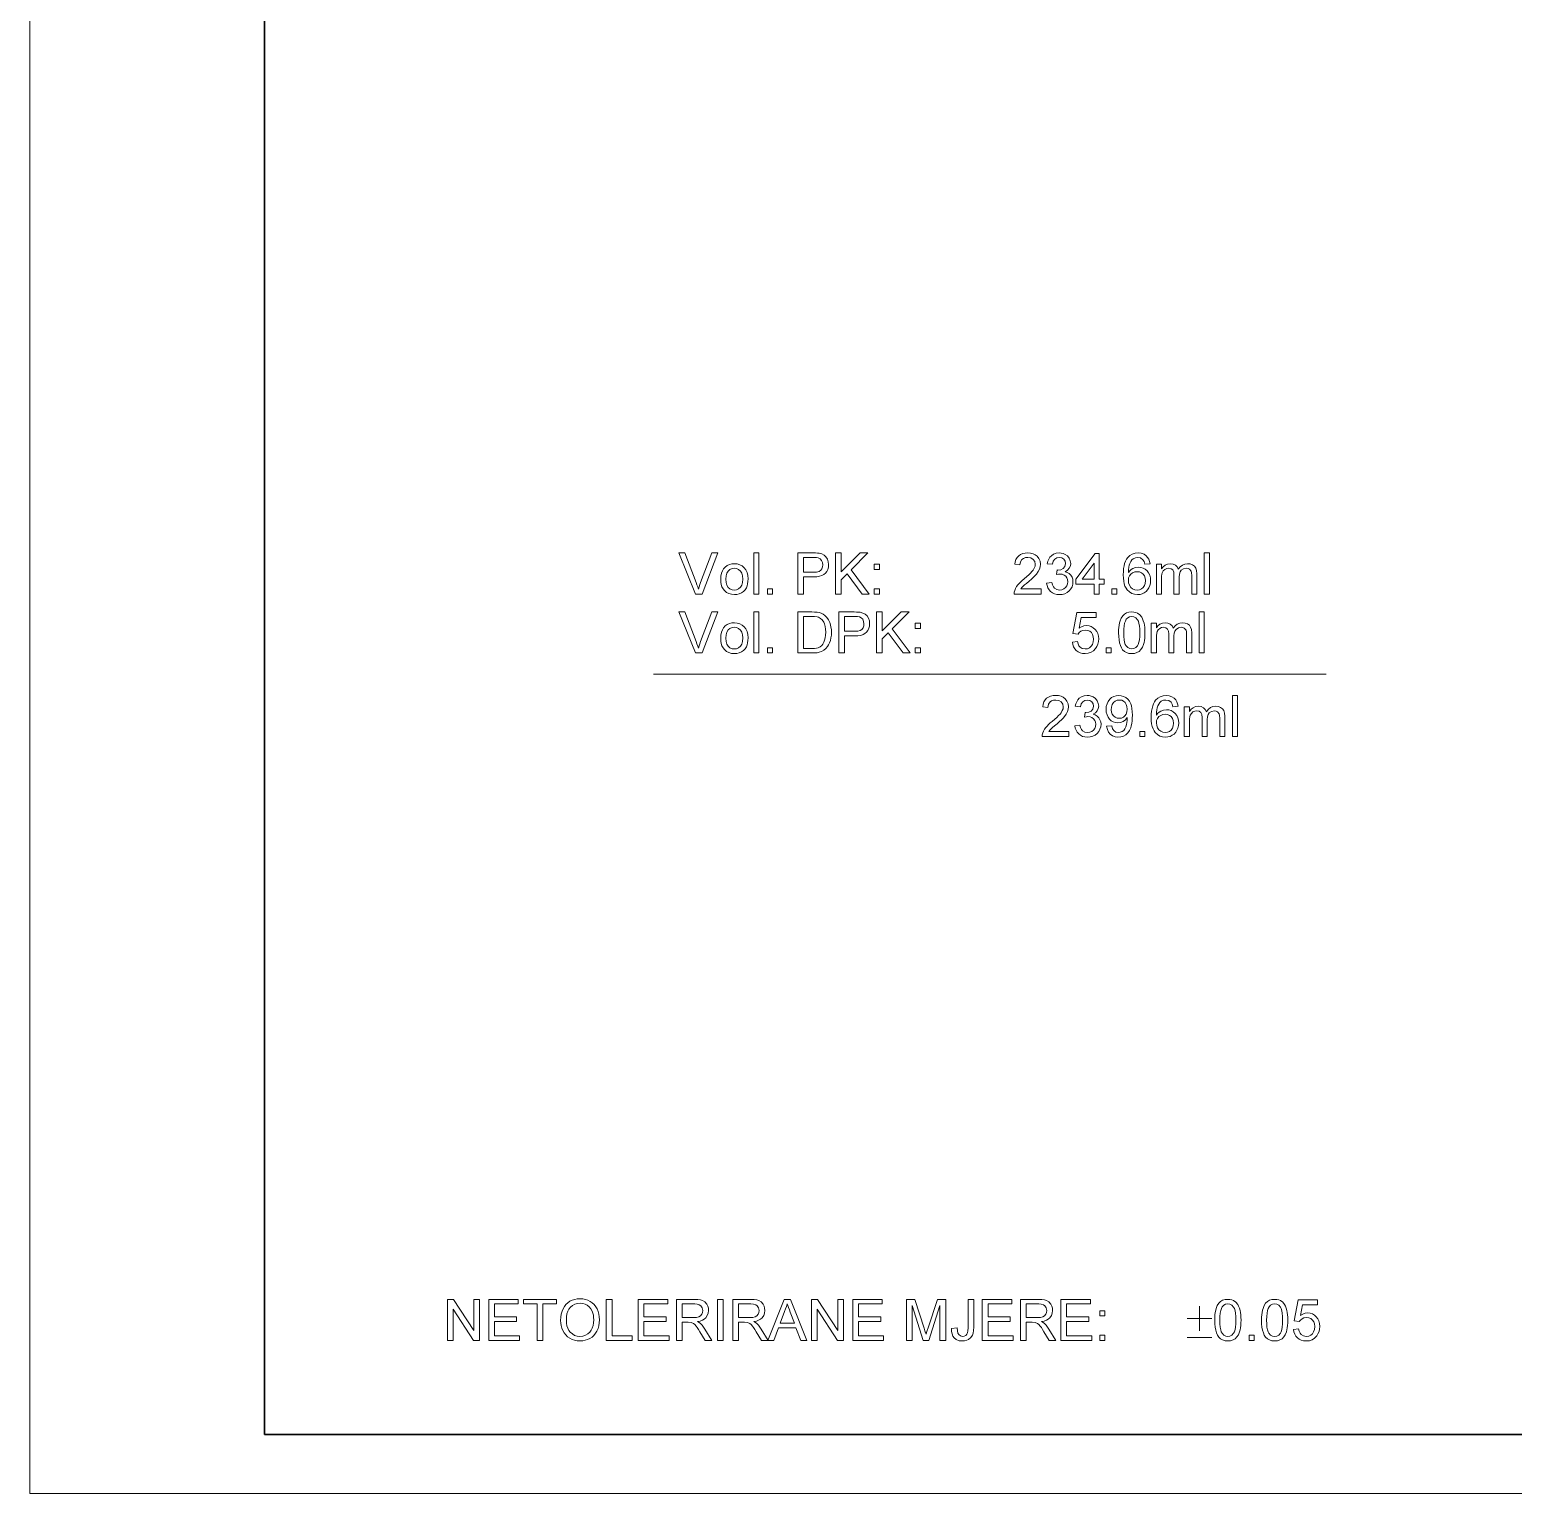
# Model space of a CAD drawing. Extents: x 0 to 297, y 0 to 562.
# Drawn here: x 0 to 126.3, y 0 to 124.6 of the extents above; entities that cross this region are included whole.
import ezdxf

# ---------------------------------------------------------------- set-up
doc = ezdxf.new("R2010")
doc.units = 0

msp = doc.modelspace()

# ---------------------------------------------------------------- linework, layer by layer
at = {"color": 7, "lineweight": 13}
for q in [(0, 420), (297, 0)]:
    msp.add_line((0, 0), q, dxfattribs=at)
at = {"color": 7, "lineweight": 30}
for q in [(20, 415), (292, 5)]:
    msp.add_line((20, 5), q, dxfattribs=at)
at = {"color": 7, "lineweight": 18}
msp.add_line((53.11, 69.75), (110.39, 69.75), dxfattribs=at)
at = {"color": 7, "lineweight": 13}
for points in [[(56.68, 76.58), (55.27, 80.08), (55.79, 80.08), (56.74, 77.56), (56.81, 77.37), (56.88, 77.18), (56.93, 77), (56.99, 77.19), (57.05, 77.38), (57.12, 77.56), (58.08, 80.08), (58.6, 80.08), (57.24, 76.58)], [(61.65, 76.58), (61.65, 80.08), (62.08, 80.08), (62.08, 76.58)], [(65.39, 76.58), (65.39, 80.08), (66.69, 80.08), (66.9, 80.08), (67.07, 80.07), (67.21, 80.05), (67.44, 79.99), (67.63, 79.89), (67.79, 79.75), (67.91, 79.56), (67.99, 79.33), (68.01, 79.09), (68, 78.88), (67.95, 78.68), (67.86, 78.51), (67.74, 78.35), (67.61, 78.24), (67.45, 78.15), (67.25, 78.09), (67.01, 78.05), (66.75, 78.04), (65.88, 78.04), (65.88, 76.58)], [(65.88, 78.43), (66.74, 78.43), (67, 78.45), (67.2, 78.51), (67.35, 78.6), (67.45, 78.73), (67.51, 78.89), (67.53, 79.07), (67.5, 79.28), (67.42, 79.45), (67.3, 79.59), (67.14, 79.66), (66.98, 79.69), (66.73, 79.69), (65.88, 79.69)], [(68.6, 76.58), (68.6, 80.08), (69.08, 80.08), (69.08, 78.46), (70.7, 80.08), (71.37, 80.08), (69.93, 78.64), (71.47, 76.58), (70.87, 76.58), (69.59, 78.3), (69.08, 77.8), (69.08, 76.58)], [(86.1, 77.02), (86.1, 76.58), (83.81, 76.58), (83.82, 76.74), (83.86, 76.89), (83.93, 77.05), (84.02, 77.21), (84.13, 77.36), (84.23, 77.48), (84.36, 77.6), (84.51, 77.74), (84.67, 77.88), (84.88, 78.06), (85.06, 78.22), (85.21, 78.37), (85.33, 78.5), (85.42, 78.61), (85.53, 78.79), (85.59, 78.95), (85.61, 79.12), (85.57, 79.34), (85.43, 79.53), (85.23, 79.65), (84.97, 79.69), (84.78, 79.68), (84.62, 79.62), (84.48, 79.53), (84.35, 79.33), (84.3, 79.06), (83.86, 79.11), (83.9, 79.33), (83.97, 79.53), (84.07, 79.7), (84.2, 79.83), (84.35, 79.94), (84.54, 80.02), (84.74, 80.07), (84.98, 80.08), (85.21, 80.07), (85.42, 80.01), (85.6, 79.93), (85.76, 79.81), (85.92, 79.61), (86.02, 79.38), (86.05, 79.12), (86.03, 78.91), (85.97, 78.71), (85.87, 78.5), (85.71, 78.28), (85.6, 78.16), (85.46, 78.02), (85.29, 77.86), (85.08, 77.68), (84.86, 77.49), (84.69, 77.35), (84.58, 77.25), (84.47, 77.13), (84.38, 77.02)], [(86.58, 77.51), (87.02, 77.56), (87.08, 77.35), (87.16, 77.19), (87.25, 77.07), (87.44, 76.96), (87.68, 76.92), (87.88, 76.95), (88.05, 77.01), (88.19, 77.13), (88.3, 77.27), (88.36, 77.44), (88.38, 77.63), (88.36, 77.81), (88.3, 77.96), (88.2, 78.1), (88.06, 78.2), (87.9, 78.26), (87.72, 78.28), (87.59, 78.27), (87.43, 78.24), (87.47, 78.63), (87.54, 78.62), (87.78, 78.65), (87.99, 78.76), (88.14, 78.93), (88.19, 79.18), (88.15, 79.38), (88.04, 79.55), (87.87, 79.66), (87.66, 79.69), (87.44, 79.66), (87.27, 79.55), (87.14, 79.37), (87.07, 79.11), (86.63, 79.16), (86.68, 79.37), (86.76, 79.55), (86.85, 79.71), (86.98, 79.84), (87.17, 79.98), (87.39, 80.06), (87.64, 80.08), (87.82, 80.07), (87.99, 80.03), (88.15, 79.96), (88.35, 79.82), (88.5, 79.63), (88.59, 79.41), (88.63, 79.18), (88.6, 78.97), (88.5, 78.78), (88.35, 78.61), (88.15, 78.48), (88.34, 78.42), (88.5, 78.32), (88.64, 78.19), (88.74, 78.02), (88.8, 77.84), (88.82, 77.62), (88.8, 77.41), (88.74, 77.2), (88.64, 77.02), (88.49, 76.85), (88.32, 76.71), (88.12, 76.61), (87.91, 76.55), (87.67, 76.53), (87.45, 76.55), (87.26, 76.6), (87.08, 76.69), (86.92, 76.81), (86.79, 76.95), (86.69, 77.12), (86.62, 77.3)], [(90.62, 76.58), (90.62, 77.41), (89.06, 77.41), (89.06, 77.85), (90.72, 80.03), (91.06, 80.03), (91.06, 77.85), (91.49, 77.85), (91.49, 77.41), (91.06, 77.41), (91.06, 76.58)], [(95.38, 79.16), (94.95, 79.11), (94.88, 79.34), (94.78, 79.5), (94.58, 79.65), (94.35, 79.69), (94.15, 79.67), (93.96, 79.59), (93.84, 79.48), (93.74, 79.35), (93.66, 79.19), (93.61, 79.04), (93.57, 78.86), (93.54, 78.65), (93.54, 78.41), (93.65, 78.55), (93.77, 78.66), (93.92, 78.75), (94.15, 78.84), (94.39, 78.87), (94.6, 78.85), (94.79, 78.79), (94.97, 78.69), (95.13, 78.55), (95.26, 78.38), (95.36, 78.19), (95.41, 77.97), (95.43, 77.73), (95.42, 77.52), (95.37, 77.31), (95.29, 77.12), (95.18, 76.95), (95.05, 76.8), (94.89, 76.69), (94.72, 76.6), (94.53, 76.55), (94.32, 76.53), (94.07, 76.56), (93.83, 76.63), (93.62, 76.76), (93.44, 76.93), (93.34, 77.07), (93.25, 77.25), (93.18, 77.45), (93.14, 77.68), (93.11, 77.93), (93.1, 78.22), (93.11, 78.5), (93.13, 78.75), (93.17, 78.98), (93.22, 79.19), (93.29, 79.38), (93.38, 79.54), (93.48, 79.69), (93.66, 79.86), (93.87, 79.98), (94.11, 80.06), (94.37, 80.08), (94.64, 80.06), (94.87, 79.97), (95.06, 79.84), (95.18, 79.7), (95.28, 79.55), (95.34, 79.36)], [(100, 76.58), (100, 80.08), (100.44, 80.08), (100.44, 76.58)], [(58.83, 77.85), (58.84, 78.11), (58.89, 78.35), (58.97, 78.55), (59.07, 78.73), (59.21, 78.88), (59.38, 79), (59.57, 79.09), (59.77, 79.14), (60, 79.16), (60.24, 79.14), (60.46, 79.07), (60.66, 78.97), (60.83, 78.82), (60.98, 78.63), (61.08, 78.42), (61.14, 78.17), (61.16, 77.88), (61.15, 77.65), (61.12, 77.45), (61.08, 77.27), (61.02, 77.12), (60.91, 76.95), (60.77, 76.8), (60.6, 76.69), (60.41, 76.6), (60.21, 76.55), (60, 76.53), (59.75, 76.56), (59.52, 76.62), (59.32, 76.72), (59.15, 76.87), (59.03, 77.02), (58.94, 77.19), (58.88, 77.39), (58.84, 77.6)], [(59.26, 77.85), (59.29, 77.57), (59.36, 77.33), (59.47, 77.15), (59.62, 77.03), (59.8, 76.95), (60, 76.92), (60.19, 76.95), (60.36, 77.03), (60.52, 77.16), (60.63, 77.34), (60.7, 77.57), (60.72, 77.86), (60.7, 78.14), (60.63, 78.36), (60.51, 78.54), (60.36, 78.67), (60.19, 78.75), (60, 78.77), (59.8, 78.75), (59.62, 78.67), (59.47, 78.54), (59.36, 78.36), (59.29, 78.13)], [(71.9, 78.67), (71.9, 79.11), (72.34, 79.11), (72.34, 78.67)], [(90.62, 77.85), (90.62, 79.2), (89.6, 77.85)], [(93.54, 77.74), (93.56, 77.53), (93.64, 77.33), (93.75, 77.15), (93.9, 77.03), (94.08, 76.95), (94.29, 76.92), (94.49, 76.95), (94.66, 77.02), (94.8, 77.14), (94.91, 77.3), (94.97, 77.49), (94.99, 77.72), (94.97, 77.94), (94.91, 78.12), (94.8, 78.28), (94.66, 78.39), (94.48, 78.46), (94.27, 78.48), (94.08, 78.46), (93.9, 78.39), (93.75, 78.28), (93.63, 78.13), (93.56, 77.95)], [(95.92, 76.58), (95.92, 79.11), (96.35, 79.11), (96.35, 78.73), (96.49, 78.91), (96.66, 79.04), (96.87, 79.13), (97.1, 79.16), (97.35, 79.13), (97.55, 79.04), (97.7, 78.89), (97.79, 78.7), (97.96, 78.9), (98.14, 79.04), (98.35, 79.13), (98.58, 79.16), (98.81, 79.14), (99.01, 79.07), (99.16, 78.95), (99.28, 78.79), (99.35, 78.58), (99.37, 78.31), (99.37, 76.58), (98.93, 76.58), (98.93, 78.16), (98.92, 78.38), (98.89, 78.52), (98.74, 78.7), (98.62, 78.75), (98.48, 78.77), (98.24, 78.73), (98.04, 78.6), (97.94, 78.46), (97.88, 78.27), (97.86, 78.03), (97.86, 76.58), (97.42, 76.58), (97.42, 78.21), (97.4, 78.45), (97.32, 78.63), (97.18, 78.74), (96.98, 78.77), (96.81, 78.75), (96.65, 78.68), (96.51, 78.56), (96.42, 78.4), (96.39, 78.26), (96.36, 78.09), (96.35, 77.88), (96.35, 76.58)], [(62.81, 76.58), (62.81, 77.02), (63.25, 77.02), (63.25, 76.58)], [(71.9, 76.58), (71.9, 77.02), (72.34, 77.02), (72.34, 76.58)], [(92.13, 76.58), (92.13, 77.02), (92.56, 77.02), (92.56, 76.58)], [(56.68, 71.56), (55.27, 75.06), (55.79, 75.06), (56.74, 72.54), (56.81, 72.34), (56.88, 72.15), (56.93, 71.97), (56.99, 72.16), (57.05, 72.35), (57.12, 72.54), (58.08, 75.06), (58.6, 75.06), (57.24, 71.56)], [(61.65, 71.56), (61.65, 75.06), (62.08, 75.06), (62.08, 71.56)], [(65.39, 71.56), (65.39, 75.06), (66.58, 75.06), (66.83, 75.05), (67.04, 75.04), (67.2, 75.01), (67.39, 74.95), (67.56, 74.87), (67.71, 74.76), (67.88, 74.59), (68.02, 74.39), (68.12, 74.16), (68.18, 73.97), (68.22, 73.77), (68.25, 73.55), (68.26, 73.33), (68.25, 73.07), (68.22, 72.84), (68.17, 72.62), (68.1, 72.43), (68.02, 72.26), (67.93, 72.11), (67.78, 71.93), (67.61, 71.79), (67.42, 71.69), (67.2, 71.62), (67.03, 71.58), (66.84, 71.56), (66.64, 71.56)], [(65.88, 71.95), (66.6, 71.95), (66.81, 71.95), (66.98, 71.98), (67.13, 72.01), (67.3, 72.09), (67.43, 72.2), (67.53, 72.32), (67.61, 72.47), (67.68, 72.65), (67.73, 72.85), (67.76, 73.08), (67.77, 73.33), (67.76, 73.6), (67.73, 73.83), (67.67, 74.03), (67.6, 74.19), (67.47, 74.37), (67.33, 74.51), (67.17, 74.6), (67.03, 74.64), (66.83, 74.66), (66.59, 74.67), (65.88, 74.67)], [(68.89, 71.56), (68.89, 75.06), (70.19, 75.06), (70.4, 75.05), (70.57, 75.04), (70.71, 75.03), (70.94, 74.96), (71.13, 74.86), (71.29, 74.72), (71.41, 74.53), (71.49, 74.31), (71.51, 74.06), (71.5, 73.85), (71.45, 73.66), (71.36, 73.48), (71.24, 73.32), (71.11, 73.21), (70.95, 73.13), (70.75, 73.06), (70.51, 73.03), (70.25, 73.02), (69.38, 73.02), (69.38, 71.56)], [(69.38, 73.41), (70.24, 73.41), (70.5, 73.42), (70.7, 73.48), (70.85, 73.57), (70.95, 73.7), (71.01, 73.86), (71.03, 74.05), (71, 74.25), (70.92, 74.43), (70.8, 74.56), (70.64, 74.64), (70.48, 74.66), (70.23, 74.67), (69.38, 74.67)], [(72.1, 71.56), (72.1, 75.06), (72.58, 75.06), (72.58, 73.44), (74.2, 75.06), (74.87, 75.06), (73.43, 73.62), (74.97, 71.56), (74.37, 71.56), (73.09, 73.28), (72.58, 72.77), (72.58, 71.56)], [(88.77, 72.48), (89.21, 72.53), (89.25, 72.34), (89.32, 72.18), (89.42, 72.06), (89.61, 71.94), (89.86, 71.9), (90.06, 71.92), (90.24, 72), (90.38, 72.13), (90.49, 72.29), (90.55, 72.5), (90.57, 72.73), (90.55, 72.95), (90.49, 73.14), (90.39, 73.3), (90.25, 73.41), (90.08, 73.48), (89.86, 73.5), (89.66, 73.48), (89.49, 73.41), (89.36, 73.3), (89.26, 73.16), (88.82, 73.21), (89.16, 75.01), (90.81, 75.01), (90.81, 74.57), (89.52, 74.57), (89.35, 73.67), (89.56, 73.79), (89.76, 73.87), (89.98, 73.89), (90.19, 73.87), (90.38, 73.81), (90.55, 73.71), (90.71, 73.57), (90.84, 73.4), (90.93, 73.21), (90.99, 72.99), (91.01, 72.76), (90.99, 72.53), (90.94, 72.31), (90.86, 72.12), (90.74, 71.93), (90.56, 71.75), (90.36, 71.62), (90.12, 71.54), (89.86, 71.51), (89.64, 71.53), (89.44, 71.58), (89.26, 71.66), (89.1, 71.78), (88.97, 71.92), (88.88, 72.09), (88.81, 72.27)], [(92.71, 73.28), (92.71, 73.52), (92.73, 73.74), (92.75, 73.94), (92.79, 74.12), (92.83, 74.29), (92.93, 74.52), (93.06, 74.72), (93.21, 74.87), (93.38, 74.97), (93.59, 75.04), (93.83, 75.06), (94, 75.05), (94.17, 75.01), (94.32, 74.95), (94.52, 74.81), (94.67, 74.62), (94.74, 74.47), (94.81, 74.3), (94.87, 74.1), (94.9, 73.94), (94.93, 73.75), (94.94, 73.53), (94.95, 73.28), (94.94, 73.05), (94.93, 72.83), (94.9, 72.63), (94.87, 72.45), (94.82, 72.28), (94.73, 72.05), (94.6, 71.85), (94.45, 71.7), (94.27, 71.59), (94.06, 71.53), (93.83, 71.51), (93.59, 71.53), (93.38, 71.59), (93.2, 71.7), (93.05, 71.84), (92.94, 72.01), (92.86, 72.21), (92.79, 72.43), (92.75, 72.69), (92.72, 72.97)], [(93.15, 73.28), (93.15, 72.96), (93.18, 72.69), (93.22, 72.47), (93.27, 72.29), (93.34, 72.16), (93.48, 72.02), (93.65, 71.93), (93.83, 71.9), (94.01, 71.93), (94.17, 72.02), (94.31, 72.16), (94.38, 72.29), (94.44, 72.47), (94.48, 72.69), (94.5, 72.96), (94.51, 73.28), (94.5, 73.6), (94.48, 73.86), (94.44, 74.08), (94.39, 74.26), (94.32, 74.39), (94.18, 74.55), (94.01, 74.64), (93.82, 74.67), (93.64, 74.64), (93.48, 74.56), (93.35, 74.43), (93.28, 74.28), (93.22, 74.09), (93.18, 73.87), (93.15, 73.6)], [(99.56, 71.56), (99.56, 75.06), (100, 75.06), (100, 71.56)], [(58.83, 72.82), (58.84, 73.09), (58.89, 73.32), (58.97, 73.53), (59.07, 73.71), (59.21, 73.86), (59.38, 73.98), (59.57, 74.06), (59.77, 74.12), (60, 74.13), (60.24, 74.11), (60.46, 74.05), (60.66, 73.94), (60.83, 73.79), (60.98, 73.61), (61.08, 73.39), (61.14, 73.14), (61.16, 72.86), (61.15, 72.63), (61.12, 72.42), (61.08, 72.25), (61.02, 72.09), (60.91, 71.92), (60.77, 71.78), (60.6, 71.66), (60.41, 71.58), (60.21, 71.53), (60, 71.51), (59.75, 71.53), (59.52, 71.59), (59.32, 71.7), (59.15, 71.85), (59.03, 71.99), (58.94, 72.17), (58.88, 72.36), (58.84, 72.58)], [(59.26, 72.82), (59.29, 72.54), (59.36, 72.31), (59.47, 72.13), (59.62, 72), (59.8, 71.92), (60, 71.9), (60.19, 71.92), (60.36, 72), (60.52, 72.13), (60.63, 72.31), (60.7, 72.55), (60.72, 72.84), (60.7, 73.11), (60.63, 73.34), (60.51, 73.51), (60.36, 73.64), (60.19, 73.72), (60, 73.75), (59.8, 73.72), (59.62, 73.64), (59.47, 73.52), (59.36, 73.34), (59.29, 73.11)], [(75.4, 73.65), (75.4, 74.09), (75.84, 74.09), (75.84, 73.65)], [(95.48, 71.56), (95.48, 74.09), (95.92, 74.09), (95.92, 73.71), (96.05, 73.88), (96.22, 74.02), (96.43, 74.1), (96.66, 74.13), (96.91, 74.1), (97.11, 74.01), (97.26, 73.87), (97.36, 73.67), (97.52, 73.88), (97.7, 74.02), (97.91, 74.11), (98.14, 74.13), (98.38, 74.11), (98.57, 74.04), (98.73, 73.93), (98.84, 73.76), (98.91, 73.55), (98.93, 73.29), (98.93, 71.56), (98.49, 71.56), (98.49, 73.13), (98.48, 73.35), (98.45, 73.5), (98.3, 73.68), (98.18, 73.73), (98.04, 73.75), (97.8, 73.7), (97.6, 73.57), (97.5, 73.43), (97.44, 73.24), (97.42, 73.01), (97.42, 71.56), (96.99, 71.56), (96.99, 73.18), (96.96, 73.43), (96.88, 73.6), (96.74, 73.71), (96.54, 73.75), (96.37, 73.72), (96.21, 73.65), (96.08, 73.54), (95.99, 73.38), (95.95, 73.24), (95.92, 73.06), (95.92, 72.85), (95.92, 71.56)], [(62.81, 71.56), (62.81, 72), (63.25, 72), (63.25, 71.56)], [(75.4, 71.56), (75.4, 72), (75.84, 72), (75.84, 71.56)], [(91.64, 71.56), (91.64, 72), (92.08, 72), (92.08, 71.56)], [(88.48, 64.88), (88.48, 64.44), (86.2, 64.44), (86.21, 64.6), (86.25, 64.75), (86.31, 64.91), (86.4, 65.07), (86.51, 65.22), (86.62, 65.34), (86.74, 65.46), (86.89, 65.6), (87.06, 65.74), (87.27, 65.92), (87.45, 66.08), (87.6, 66.23), (87.72, 66.36), (87.81, 66.47), (87.91, 66.65), (87.98, 66.81), (88, 66.98), (87.95, 67.2), (87.82, 67.39), (87.61, 67.51), (87.35, 67.55), (87.17, 67.54), (87, 67.48), (86.87, 67.39), (86.73, 67.19), (86.68, 66.92), (86.25, 66.97), (86.29, 67.19), (86.35, 67.39), (86.45, 67.56), (86.58, 67.7), (86.74, 67.8), (86.92, 67.88), (87.13, 67.93), (87.36, 67.94), (87.6, 67.93), (87.81, 67.87), (87.99, 67.79), (88.15, 67.67), (88.31, 67.47), (88.4, 67.24), (88.43, 66.98), (88.42, 66.77), (88.36, 66.57), (88.25, 66.36), (88.1, 66.14), (87.99, 66.02), (87.85, 65.88), (87.68, 65.72), (87.47, 65.54), (87.24, 65.35), (87.08, 65.21), (86.97, 65.11), (86.86, 64.99), (86.77, 64.88)], [(88.97, 65.37), (89.41, 65.42), (89.46, 65.21), (89.54, 65.05), (89.64, 64.93), (89.83, 64.82), (90.07, 64.78), (90.27, 64.81), (90.44, 64.87), (90.58, 64.99), (90.68, 65.13), (90.75, 65.3), (90.77, 65.49), (90.75, 65.67), (90.68, 65.82), (90.58, 65.96), (90.44, 66.06), (90.29, 66.12), (90.1, 66.14), (89.97, 66.13), (89.81, 66.1), (89.86, 66.49), (89.92, 66.48), (90.16, 66.51), (90.37, 66.62), (90.52, 66.79), (90.57, 67.04), (90.54, 67.24), (90.43, 67.41), (90.26, 67.52), (90.04, 67.55), (89.83, 67.52), (89.65, 67.41), (89.53, 67.23), (89.46, 66.97), (89.02, 67.02), (89.07, 67.23), (89.14, 67.41), (89.24, 67.57), (89.36, 67.7), (89.55, 67.84), (89.78, 67.92), (90.03, 67.94), (90.21, 67.93), (90.38, 67.89), (90.53, 67.82), (90.74, 67.68), (90.89, 67.49), (90.98, 67.27), (91.01, 67.04), (90.98, 66.83), (90.89, 66.64), (90.74, 66.47), (90.53, 66.34), (90.72, 66.28), (90.89, 66.18), (91.02, 66.05), (91.12, 65.88), (91.19, 65.7), (91.21, 65.49), (91.19, 65.27), (91.12, 65.06), (91.02, 64.88), (90.88, 64.71), (90.71, 64.57), (90.51, 64.47), (90.29, 64.41), (90.05, 64.4), (89.84, 64.41), (89.64, 64.46), (89.47, 64.55), (89.31, 64.67), (89.18, 64.81), (89.08, 64.98), (89.01, 65.16)], [(91.69, 65.32), (92.13, 65.37), (92.2, 65.1), (92.32, 64.92), (92.48, 64.82), (92.68, 64.78), (92.85, 64.81), (93.01, 64.87), (93.15, 64.97), (93.24, 65.09), (93.32, 65.26), (93.38, 65.48), (93.42, 65.64), (93.44, 65.81), (93.44, 65.98), (93.44, 66.07), (93.3, 65.88), (93.1, 65.74), (92.88, 65.64), (92.64, 65.61), (92.44, 65.63), (92.25, 65.69), (92.08, 65.79), (91.93, 65.93), (91.81, 66.1), (91.72, 66.29), (91.66, 66.51), (91.64, 66.76), (91.66, 67.01), (91.72, 67.24), (91.81, 67.44), (91.95, 67.62), (92.11, 67.76), (92.29, 67.86), (92.49, 67.92), (92.71, 67.94), (92.93, 67.92), (93.13, 67.86), (93.32, 67.76), (93.49, 67.62), (93.63, 67.45), (93.74, 67.24), (93.8, 67.05), (93.84, 66.83), (93.87, 66.56), (93.88, 66.26), (93.87, 66.01), (93.86, 65.77), (93.83, 65.56), (93.79, 65.37), (93.74, 65.2), (93.63, 64.96), (93.49, 64.76), (93.31, 64.6), (93.11, 64.49), (92.89, 64.42), (92.65, 64.4), (92.4, 64.42), (92.18, 64.5), (92, 64.64), (91.85, 64.82), (91.75, 65.05)], [(93.44, 66.77), (93.42, 66.99), (93.36, 67.18), (93.26, 67.34), (93.13, 67.46), (92.97, 67.53), (92.78, 67.55), (92.59, 67.53), (92.42, 67.45), (92.28, 67.33), (92.17, 67.16), (92.1, 66.96), (92.08, 66.73), (92.1, 66.53), (92.16, 66.35), (92.27, 66.2), (92.41, 66.09), (92.57, 66.02), (92.77, 66), (92.95, 66.02), (93.11, 66.09), (93.25, 66.2), (93.36, 66.36), (93.42, 66.55)], [(97.77, 67.02), (97.33, 66.97), (97.26, 67.2), (97.17, 67.36), (96.97, 67.51), (96.73, 67.55), (96.53, 67.53), (96.34, 67.45), (96.23, 67.34), (96.13, 67.21), (96.04, 67.05), (95.99, 66.9), (95.95, 66.72), (95.93, 66.51), (95.92, 66.27), (96.03, 66.41), (96.16, 66.53), (96.3, 66.61), (96.53, 66.7), (96.78, 66.73), (96.98, 66.71), (97.18, 66.65), (97.35, 66.55), (97.51, 66.41), (97.65, 66.24), (97.74, 66.05), (97.8, 65.83), (97.82, 65.59), (97.8, 65.38), (97.75, 65.17), (97.67, 64.98), (97.57, 64.81), (97.43, 64.66), (97.28, 64.55), (97.1, 64.46), (96.91, 64.41), (96.71, 64.4), (96.45, 64.42), (96.22, 64.49), (96.01, 64.62), (95.83, 64.79), (95.72, 64.93), (95.64, 65.11), (95.57, 65.31), (95.52, 65.54), (95.49, 65.79), (95.48, 66.08), (95.49, 66.36), (95.51, 66.61), (95.55, 66.84), (95.61, 67.05), (95.68, 67.24), (95.76, 67.4), (95.86, 67.55), (96.04, 67.72), (96.25, 67.84), (96.49, 67.92), (96.76, 67.94), (97.02, 67.92), (97.25, 67.83), (97.45, 67.7), (97.57, 67.56), (97.66, 67.41), (97.73, 67.22)], [(98.3, 64.44), (98.3, 66.97), (98.74, 66.97), (98.74, 66.59), (98.87, 66.77), (99.05, 66.9), (99.25, 66.99), (99.48, 67.02), (99.73, 66.99), (99.93, 66.9), (100.08, 66.75), (100.18, 66.56), (100.34, 66.76), (100.53, 66.91), (100.74, 66.99), (100.97, 67.02), (101.2, 67), (101.39, 66.93), (101.55, 66.81), (101.66, 66.65), (101.73, 66.44), (101.75, 66.17), (101.75, 64.44), (101.32, 64.44), (101.32, 66.02), (101.31, 66.24), (101.27, 66.38), (101.12, 66.56), (101, 66.61), (100.87, 66.63), (100.62, 66.59), (100.42, 66.46), (100.33, 66.32), (100.27, 66.13), (100.25, 65.9), (100.25, 64.44), (99.81, 64.44), (99.81, 66.07), (99.78, 66.31), (99.71, 66.49), (99.57, 66.6), (99.36, 66.63), (99.19, 66.61), (99.03, 66.54), (98.9, 66.42), (98.81, 66.26), (98.77, 66.12), (98.75, 65.95), (98.74, 65.74), (98.74, 64.44)], [(102.39, 64.44), (102.39, 67.94), (102.82, 67.94), (102.82, 64.44)], [(95.92, 65.6), (95.95, 65.39), (96.02, 65.19), (96.14, 65.01), (96.29, 64.89), (96.47, 64.81), (96.68, 64.78), (96.87, 64.81), (97.04, 64.88), (97.18, 65), (97.29, 65.16), (97.36, 65.35), (97.38, 65.58), (97.36, 65.8), (97.29, 65.98), (97.19, 66.14), (97.04, 66.25), (96.87, 66.32), (96.66, 66.34), (96.46, 66.32), (96.29, 66.25), (96.14, 66.14), (96.02, 65.99), (95.94, 65.81)], [(94.51, 64.44), (94.51, 64.88), (94.95, 64.88), (94.95, 64.44)], [(35.58, 13.02), (35.58, 16.52), (36.09, 16.52), (37.81, 13.88), (37.81, 16.52), (38.3, 16.52), (38.3, 13.02), (37.78, 13.02), (36.06, 15.67), (36.06, 13.02)], [(39.08, 13.02), (39.08, 16.52), (41.6, 16.52), (41.6, 16.13), (39.56, 16.13), (39.56, 15.02), (41.46, 15.02), (41.46, 14.63), (39.56, 14.63), (39.56, 13.41), (41.7, 13.41), (41.7, 13.02)], [(43.21, 13.02), (43.21, 16.13), (42.04, 16.13), (42.04, 16.52), (44.86, 16.52), (44.86, 16.13), (43.69, 16.13), (43.69, 13.02)], [(45.2, 14.73), (45.21, 15.01), (45.25, 15.26), (45.32, 15.5), (45.41, 15.71), (45.52, 15.91), (45.66, 16.08), (45.82, 16.23), (46, 16.35), (46.19, 16.45), (46.4, 16.52), (46.62, 16.56), (46.86, 16.57), (47.09, 16.56), (47.31, 16.51), (47.52, 16.44), (47.72, 16.34), (47.9, 16.22), (48.06, 16.07), (48.19, 15.89), (48.3, 15.7), (48.39, 15.49), (48.46, 15.26), (48.49, 15.02), (48.51, 14.77), (48.49, 14.51), (48.45, 14.27), (48.39, 14.04), (48.29, 13.82), (48.18, 13.63), (48.04, 13.45), (47.88, 13.31), (47.69, 13.19), (47.49, 13.1), (47.29, 13.03), (47.08, 12.99), (46.85, 12.98), (46.62, 12.99), (46.39, 13.03), (46.18, 13.11), (45.98, 13.21), (45.8, 13.34), (45.64, 13.49), (45.51, 13.67), (45.4, 13.86), (45.31, 14.07), (45.25, 14.28), (45.21, 14.5)], [(49.09, 13.02), (49.09, 16.52), (49.58, 16.52), (49.58, 13.41), (51.28, 13.41), (51.28, 13.02)], [(51.81, 13.02), (51.81, 16.52), (54.34, 16.52), (54.34, 16.13), (52.3, 16.13), (52.3, 15.02), (54.19, 15.02), (54.19, 14.63), (52.3, 14.63), (52.3, 13.41), (54.44, 13.41), (54.44, 13.02)], [(55.07, 13.02), (55.07, 16.52), (56.6, 16.52), (56.87, 16.51), (57.1, 16.48), (57.28, 16.43), (57.49, 16.3), (57.65, 16.1), (57.73, 15.93), (57.78, 15.76), (57.79, 15.57), (57.77, 15.34), (57.69, 15.13), (57.56, 14.95), (57.43, 14.84), (57.27, 14.74), (57.07, 14.67), (56.85, 14.63), (57, 14.54), (57.12, 14.45), (57.24, 14.32), (57.37, 14.16), (57.49, 13.98), (58.07, 13.02), (57.51, 13.02), (57.06, 13.76), (56.94, 13.95), (56.84, 14.11), (56.74, 14.24), (56.63, 14.39), (56.52, 14.47), (56.32, 14.56), (56.07, 14.58), (55.56, 14.58), (55.56, 13.02)], [(58.55, 13.02), (58.55, 16.52), (59.04, 16.52), (59.04, 13.02)], [(59.87, 13.02), (59.87, 16.52), (61.4, 16.52), (61.67, 16.51), (61.9, 16.48), (62.08, 16.43), (62.29, 16.3), (62.45, 16.1), (62.53, 15.93), (62.57, 15.76), (62.59, 15.57), (62.56, 15.34), (62.49, 15.13), (62.36, 14.95), (62.23, 14.84), (62.06, 14.74), (61.87, 14.67), (61.64, 14.63), (61.8, 14.54), (61.91, 14.45), (62.04, 14.32), (62.17, 14.16), (62.28, 13.98), (62.87, 13.02), (62.31, 13.02), (61.86, 13.76), (61.74, 13.95), (61.63, 14.11), (61.54, 14.24), (61.42, 14.39), (61.32, 14.47), (61.11, 14.56), (60.87, 14.58), (60.35, 14.58), (60.35, 13.02)], [(62.84, 13.02), (64.23, 16.52), (64.76, 16.52), (66.15, 13.02), (65.64, 13.02), (65.24, 14.09), (63.74, 14.09), (63.35, 13.02)], [(66.57, 13.02), (66.57, 16.52), (67.08, 16.52), (68.8, 13.88), (68.8, 16.52), (69.29, 16.52), (69.29, 13.02), (68.77, 13.02), (67.05, 15.67), (67.05, 13.02)], [(70.07, 13.02), (70.07, 16.52), (72.59, 16.52), (72.59, 16.13), (70.55, 16.13), (70.55, 15.02), (72.45, 15.02), (72.45, 14.63), (70.55, 14.63), (70.55, 13.41), (72.69, 13.41), (72.69, 13.02)], [(74.64, 13.02), (74.64, 16.52), (75.36, 16.52), (76.15, 14.06), (76.22, 13.85), (76.27, 13.68), (76.31, 13.54), (76.36, 13.69), (76.42, 13.88), (76.49, 14.1), (77.28, 16.52), (77.99, 16.52), (77.99, 13.02), (77.5, 13.02), (77.5, 15.99), (76.55, 13.02), (76.07, 13.02), (75.12, 15.99), (75.12, 13.02)], [(78.48, 14.04), (78.96, 14.09), (78.98, 13.84), (79.03, 13.65), (79.1, 13.52), (79.24, 13.4), (79.42, 13.36), (79.57, 13.38), (79.69, 13.44), (79.78, 13.54), (79.84, 13.66), (79.88, 13.84), (79.89, 14.1), (79.89, 16.52), (80.37, 16.52), (80.37, 14.15), (80.36, 13.88), (80.33, 13.65), (80.27, 13.47), (80.13, 13.26), (79.94, 13.1), (79.78, 13.03), (79.6, 12.99), (79.4, 12.98), (79.12, 13), (78.89, 13.09), (78.71, 13.24), (78.6, 13.39), (78.53, 13.57), (78.49, 13.79)], [(81.1, 13.02), (81.1, 16.52), (83.63, 16.52), (83.63, 16.13), (81.59, 16.13), (81.59, 15.02), (83.48, 15.02), (83.48, 14.63), (81.59, 14.63), (81.59, 13.41), (83.73, 13.41), (83.73, 13.02)], [(84.36, 13.02), (84.36, 16.52), (85.89, 16.52), (86.16, 16.51), (86.39, 16.48), (86.57, 16.43), (86.78, 16.3), (86.94, 16.1), (87.02, 15.93), (87.07, 15.76), (87.08, 15.57), (87.06, 15.34), (86.98, 15.13), (86.85, 14.95), (86.72, 14.84), (86.56, 14.74), (86.36, 14.67), (86.14, 14.63), (86.29, 14.54), (86.41, 14.45), (86.53, 14.32), (86.66, 14.16), (86.78, 13.98), (87.36, 13.02), (86.8, 13.02), (86.35, 13.76), (86.23, 13.95), (86.13, 14.11), (86.03, 14.24), (85.91, 14.39), (85.81, 14.47), (85.61, 14.56), (85.36, 14.58), (84.84, 14.58), (84.84, 13.02)], [(87.79, 13.02), (87.79, 16.52), (90.32, 16.52), (90.32, 16.13), (88.28, 16.13), (88.28, 15.02), (90.18, 15.02), (90.18, 14.63), (88.28, 14.63), (88.28, 13.41), (90.42, 13.41), (90.42, 13.02)], [(100.89, 14.75), (100.89, 14.99), (100.91, 15.2), (100.93, 15.41), (100.97, 15.59), (101.01, 15.75), (101.11, 15.99), (101.24, 16.18), (101.39, 16.33), (101.56, 16.44), (101.77, 16.5), (102.01, 16.52), (102.18, 16.51), (102.35, 16.47), (102.5, 16.41), (102.7, 16.27), (102.85, 16.09), (102.92, 15.93), (102.99, 15.76), (103.05, 15.57), (103.08, 15.4), (103.11, 15.21), (103.12, 14.99), (103.13, 14.75), (103.12, 14.51), (103.11, 14.29), (103.08, 14.09), (103.05, 13.91), (103, 13.75), (102.91, 13.51), (102.78, 13.32), (102.63, 13.17), (102.45, 13.06), (102.24, 13), (102.01, 12.98), (101.77, 13), (101.56, 13.06), (101.38, 13.16), (101.23, 13.31), (101.12, 13.48), (101.04, 13.67), (100.97, 13.9), (100.93, 14.15), (100.9, 14.44)], [(104.88, 14.75), (104.88, 14.99), (104.9, 15.2), (104.92, 15.41), (104.96, 15.59), (105, 15.75), (105.1, 15.99), (105.22, 16.18), (105.37, 16.33), (105.55, 16.44), (105.76, 16.5), (105.99, 16.52), (106.17, 16.51), (106.34, 16.47), (106.49, 16.41), (106.69, 16.27), (106.83, 16.09), (106.91, 15.93), (106.98, 15.76), (107.03, 15.57), (107.07, 15.4), (107.09, 15.21), (107.11, 14.99), (107.11, 14.75), (107.11, 14.51), (107.09, 14.29), (107.07, 14.09), (107.03, 13.91), (106.99, 13.75), (106.89, 13.51), (106.77, 13.32), (106.62, 13.17), (106.44, 13.06), (106.23, 13), (105.99, 12.98), (105.76, 13), (105.55, 13.06), (105.37, 13.16), (105.21, 13.31), (105.11, 13.48), (105.03, 13.67), (104.96, 13.9), (104.91, 14.15), (104.88, 14.44)], [(107.6, 13.95), (108.03, 14), (108.08, 13.8), (108.15, 13.65), (108.25, 13.52), (108.44, 13.4), (108.68, 13.36), (108.89, 13.39), (109.07, 13.47), (109.21, 13.59), (109.31, 13.76), (109.38, 13.96), (109.4, 14.2), (109.38, 14.42), (109.32, 14.61), (109.22, 14.76), (109.08, 14.88), (108.9, 14.95), (108.69, 14.97), (108.49, 14.94), (108.32, 14.87), (108.19, 14.76), (108.08, 14.63), (107.65, 14.68), (107.99, 16.48), (109.64, 16.48), (109.64, 16.04), (108.35, 16.04), (108.18, 15.13), (108.38, 15.26), (108.59, 15.33), (108.81, 15.36), (109.01, 15.34), (109.2, 15.28), (109.38, 15.18), (109.54, 15.04), (109.67, 14.87), (109.76, 14.68), (109.81, 14.46), (109.83, 14.22), (109.82, 13.99), (109.77, 13.78), (109.68, 13.58), (109.57, 13.4), (109.39, 13.21), (109.18, 13.08), (108.95, 13), (108.68, 12.98), (108.46, 12.99), (108.26, 13.04), (108.09, 13.12), (107.93, 13.24), (107.8, 13.39), (107.7, 13.55), (107.63, 13.74)], [(45.69, 14.72), (45.7, 14.48), (45.74, 14.26), (45.81, 14.06), (45.9, 13.88), (46.02, 13.73), (46.2, 13.57), (46.39, 13.45), (46.61, 13.39), (46.85, 13.36), (47.1, 13.39), (47.32, 13.46), (47.51, 13.57), (47.69, 13.73), (47.81, 13.89), (47.9, 14.07), (47.97, 14.28), (48.01, 14.51), (48.02, 14.77), (48.01, 14.98), (47.99, 15.17), (47.94, 15.35), (47.88, 15.52), (47.77, 15.71), (47.63, 15.88), (47.47, 16.01), (47.28, 16.11), (47.08, 16.16), (46.86, 16.18), (46.63, 16.16), (46.41, 16.1), (46.21, 15.99), (46.03, 15.85), (45.91, 15.69), (45.81, 15.5), (45.74, 15.28), (45.7, 15.02)], [(55.56, 14.97), (56.51, 14.97), (56.78, 14.98), (56.97, 15.03), (57.12, 15.12), (57.22, 15.25), (57.28, 15.4), (57.31, 15.56), (57.26, 15.79), (57.14, 15.97), (57.01, 16.06), (56.83, 16.12), (56.62, 16.13), (55.56, 16.13)], [(60.35, 14.97), (61.31, 14.97), (61.57, 14.98), (61.77, 15.03), (61.91, 15.12), (62.02, 15.25), (62.08, 15.4), (62.1, 15.56), (62.06, 15.79), (61.94, 15.97), (61.81, 16.06), (61.63, 16.12), (61.41, 16.13), (60.35, 16.13)], [(63.89, 14.48), (65.1, 14.48), (64.75, 15.43), (64.68, 15.64), (64.61, 15.82), (64.55, 15.99), (64.49, 16.13), (64.42, 15.92), (64.34, 15.71), (64.26, 15.49)], [(84.84, 14.97), (85.8, 14.97), (86.07, 14.98), (86.26, 15.03), (86.41, 15.12), (86.51, 15.25), (86.57, 15.4), (86.59, 15.56), (86.55, 15.79), (86.43, 15.97), (86.3, 16.06), (86.12, 16.12), (85.91, 16.13), (84.84, 16.13)], [(91.1, 15.11), (91.1, 15.55), (91.54, 15.55), (91.54, 15.11)], [(101.33, 14.75), (101.33, 14.43), (101.36, 14.16), (101.4, 13.93), (101.45, 13.76), (101.52, 13.63), (101.66, 13.48), (101.83, 13.39), (102.01, 13.36), (102.19, 13.39), (102.35, 13.48), (102.49, 13.63), (102.56, 13.76), (102.62, 13.94), (102.66, 14.16), (102.68, 14.43), (102.69, 14.75), (102.68, 15.06), (102.66, 15.33), (102.62, 15.55), (102.57, 15.73), (102.5, 15.86), (102.36, 16.01), (102.19, 16.1), (102, 16.13), (101.82, 16.11), (101.66, 16.03), (101.53, 15.89), (101.46, 15.75), (101.4, 15.56), (101.36, 15.33), (101.33, 15.06)], [(105.31, 14.75), (105.32, 14.43), (105.34, 14.16), (105.38, 13.93), (105.44, 13.76), (105.51, 13.63), (105.65, 13.48), (105.81, 13.39), (105.99, 13.36), (106.18, 13.39), (106.34, 13.48), (106.48, 13.63), (106.55, 13.76), (106.6, 13.94), (106.64, 14.16), (106.67, 14.43), (106.67, 14.75), (106.67, 15.06), (106.64, 15.33), (106.61, 15.55), (106.55, 15.73), (106.48, 15.86), (106.34, 16.01), (106.18, 16.1), (105.99, 16.13), (105.81, 16.11), (105.65, 16.03), (105.52, 15.89), (105.44, 15.75), (105.39, 15.56), (105.35, 15.33), (105.32, 15.06)], [(91.1, 13.02), (91.1, 13.46), (91.54, 13.46), (91.54, 13.02)], [(103.81, 13.02), (103.81, 13.46), (104.24, 13.46), (104.24, 13.02)]]:
    msp.add_lwpolyline(points, close=True, dxfattribs=at)
for points in [[(99.6, 13.84), (99.6, 15.94)], [(98.55, 14.89), (100.65, 14.89)], [(98.55, 13.26), (100.65, 13.26)]]:
    msp.add_lwpolyline(points, dxfattribs=at)

doc.saveas('drawing.dxf')
